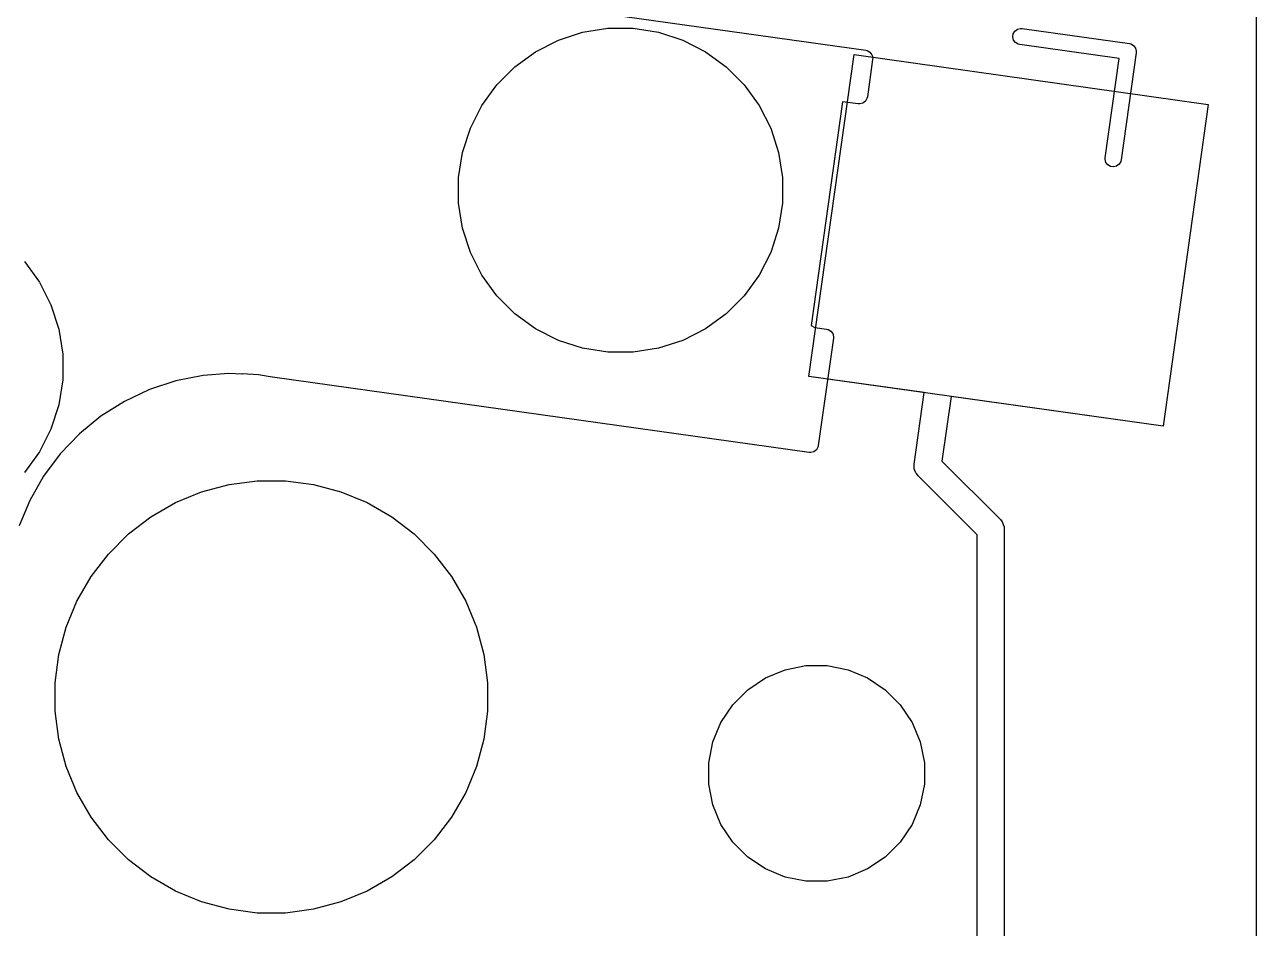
# Model space of a CAD drawing. Header units: millimetres. Extents: x 14 to 286, y -133 to -45.
# Drawn here: x 127.28 to 138.65, y -85.38 to -77.03 of the extents above; entities that cross this region are included whole.
import ezdxf

# ---------------------------------------------------------------- set-up
doc = ezdxf.new("R2010")
doc.units = ezdxf.units.MM
for name, color, linetype, true_color in [('B.Cu', 153, 'CONTINUOUS', 0x4d7fc4), ('B.Mask', 4, 'CONTINUOUS', 0x02ffee), ('B.Paste', 132, 'CONTINUOUS', 0x00c2c2), ('B.Silkscreen', 31, 'CONTINUOUS', 0xe8b2a7), ('F.Mask', 201, 'CONTINUOUS', 0xd864ff), ('F.Silkscreen', 41, 'CONTINUOUS', 0xf2eda1), ('User.Drawings', 9, 'CONTINUOUS', 0xc2c2c2)]:
    doc.layers.add(name, color=color, linetype=linetype, true_color=true_color)

msp = doc.modelspace()

# ---------------------------------------------------------------- linework, layer by layer
at = {"layer": 'B.Cu', "linetype": 'CONTINUOUS'}
for p, q in [((138.646, -87.078246), (138.646, -67.7323)), ((134.517413, -80.279008), (134.934932, -77.308204)), ((134.934932, -77.308204), (138.202817, -77.767476)), ((138.202817, -77.767476), (137.785298, -80.73828)), ((135.581953, -80.428619), (134.517413, -80.279008)), ((135.489016, -81.089903), (135.581953, -80.428619)), ((135.829521, -80.463413), (135.745257, -81.062981)), ((137.785298, -80.73828), (135.829521, -80.463413)), ((135.488001, -81.114386), (135.489016, -81.089903)), ((135.490202, -81.122897), (135.488001, -81.114386)), ((135.490202, -81.131687), (135.490202, -81.122897)), ((135.496252, -81.146292), (135.490202, -81.131687)), ((135.745257, -81.062981), (136.283788, -81.601512)), ((135.500212, -81.161605), (135.496252, -81.146292)), ((135.505504, -81.168627), (135.500212, -81.161605)), ((135.508867, -81.176746), (135.505504, -81.168627)), ((135.524412, -81.195688), (135.508867, -81.176746)), ((136.0704, -81.741676), (135.524412, -81.195688)), ((136.283788, -81.601512), (136.299334, -81.620454)), ((136.299334, -81.620454), (136.316671, -81.662311)), ((136.316671, -81.662311), (136.317998, -81.665514)), ((136.317998, -81.665514), (136.3204, -81.6899)), ((136.3204, -81.6899), (136.3204, -87.1708)), ((136.0704, -87.119023), (136.0704, -81.741676))]:
    msp.add_line(p, q, dxfattribs=at)
at = {"layer": 'B.Mask', "linetype": 'CONTINUOUS'}
for p, q in [((132.205655, -77.174619), (132.429512, -77.101883)), ((132.429512, -77.101883), (132.661991, -77.065062)), ((132.661991, -77.065062), (132.897369, -77.065062)), ((132.897369, -77.065062), (133.129848, -77.101883)), ((133.129848, -77.101883), (133.353705, -77.174619)), ((131.995932, -77.281478), (132.205655, -77.174619)), ((133.353705, -77.174619), (133.563428, -77.281478)), ((131.805508, -77.419829), (131.995932, -77.281478)), ((133.563428, -77.281478), (133.753852, -77.419829)), ((134.517413, -80.279008), (134.934932, -77.308204)), ((134.934932, -77.308204), (138.202817, -77.767476)), ((131.639071, -77.586266), (131.805508, -77.419829)), ((133.753852, -77.419829), (133.920289, -77.586266)), ((131.50072, -77.77669), (131.639071, -77.586266)), ((133.920289, -77.586266), (134.05864, -77.77669)), ((131.393861, -77.986413), (131.50072, -77.77669)), ((134.05864, -77.77669), (134.165499, -77.986413)), ((138.202817, -77.767476), (137.785298, -80.73828)), ((131.321125, -78.21027), (131.393861, -77.986413)), ((134.165499, -77.986413), (134.238235, -78.21027)), ((131.284304, -78.442749), (131.321125, -78.21027)), ((134.238235, -78.21027), (134.275056, -78.442749)), ((131.284304, -78.678127), (131.284304, -78.442749)), ((134.275056, -78.442749), (134.275056, -78.678127)), ((131.321125, -78.910606), (131.284304, -78.678127)), ((134.275056, -78.678127), (134.238235, -78.910606)), ((131.393861, -79.134463), (131.321125, -78.910606)), ((134.238235, -78.910606), (134.165499, -79.134463)), ((131.50072, -79.344186), (131.393861, -79.134463)), ((134.165499, -79.134463), (134.05864, -79.344186)), ((127.278587, -79.217798), (127.416938, -79.408222)), ((127.416938, -79.408222), (127.523797, -79.617945)), ((131.639071, -79.53461), (131.50072, -79.344186)), ((134.05864, -79.344186), (133.920289, -79.53461)), ((131.805508, -79.701047), (131.639071, -79.53461)), ((133.920289, -79.53461), (133.753852, -79.701047)), ((127.523797, -79.617945), (127.596533, -79.841802)), ((131.995932, -79.839398), (131.805508, -79.701047)), ((133.753852, -79.701047), (133.563428, -79.839398)), ((127.596533, -79.841802), (127.633354, -80.074281)), ((132.205655, -79.946257), (131.995932, -79.839398)), ((133.563428, -79.839398), (133.353705, -79.946257)), ((132.429512, -80.018993), (132.205655, -79.946257)), ((133.353705, -79.946257), (133.129848, -80.018993)), ((127.633354, -80.074281), (127.633354, -80.309659)), ((132.661991, -80.055814), (132.429512, -80.018993)), ((132.897369, -80.055814), (132.661991, -80.055814)), ((133.129848, -80.018993), (132.897369, -80.055814)), ((127.633354, -80.309659), (127.596533, -80.542138)), ((137.785298, -80.73828), (134.517413, -80.279008)), ((127.596533, -80.542138), (127.523797, -80.765995)), ((127.523797, -80.765995), (127.416938, -80.975718)), ((127.416938, -80.975718), (127.278587, -81.166142)), ((129.167219, -81.275929), (129.426594, -81.241782)), ((129.426594, -81.241782), (129.688206, -81.241782)), ((129.688206, -81.241782), (129.947581, -81.275929)), ((128.672823, -81.443755), (128.914521, -81.34364)), ((128.914521, -81.34364), (129.167219, -81.275929)), ((129.947581, -81.275929), (130.200279, -81.34364)), ((130.200279, -81.34364), (130.441977, -81.443755)), ((128.44626, -81.574561), (128.672823, -81.443755)), ((130.441977, -81.443755), (130.66854, -81.574561)), ((128.238708, -81.73382), (128.44626, -81.574561)), ((130.66854, -81.574561), (130.876092, -81.73382)), ((128.05372, -81.918808), (128.238708, -81.73382)), ((130.876092, -81.73382), (131.06108, -81.918808)), ((127.894461, -82.12636), (128.05372, -81.918808)), ((131.06108, -81.918808), (131.220339, -82.12636)), ((127.763655, -82.352923), (127.894461, -82.12636)), ((131.220339, -82.12636), (131.351145, -82.352923)), ((127.66354, -82.594621), (127.763655, -82.352923)), ((131.351145, -82.352923), (131.45126, -82.594621)), ((127.595829, -82.847319), (127.66354, -82.594621)), ((131.45126, -82.594621), (131.518971, -82.847319)), ((127.561682, -83.106694), (127.595829, -82.847319)), ((131.518971, -82.847319), (131.553118, -83.106694)), ((134.297677, -82.987559), (134.489945, -82.949314)), ((134.489945, -82.949314), (134.685979, -82.949314)), ((134.685979, -82.949314), (134.878247, -82.987559)), ((133.953569, -83.171489), (134.116565, -83.062578)), ((134.116565, -83.062578), (134.297677, -82.987559)), ((134.878247, -82.987559), (135.059359, -83.062578)), ((135.059359, -83.062578), (135.222355, -83.171489)), ((127.561682, -83.368306), (127.561682, -83.106694)), ((131.553118, -83.106694), (131.553118, -83.368306)), ((133.814952, -83.310106), (133.953569, -83.171489)), ((135.222355, -83.171489), (135.360972, -83.310106)), ((127.595829, -83.627681), (127.561682, -83.368306)), ((131.553118, -83.368306), (131.518971, -83.627681)), ((133.706041, -83.473102), (133.814952, -83.310106)), ((135.360972, -83.310106), (135.469883, -83.473102)), ((133.631022, -83.654214), (133.706041, -83.473102)), ((135.469883, -83.473102), (135.544902, -83.654214)), ((127.66354, -83.880379), (127.595829, -83.627681)), ((131.518971, -83.627681), (131.45126, -83.880379)), ((133.592777, -83.846482), (133.631022, -83.654214)), ((135.544902, -83.654214), (135.583147, -83.846482)), ((133.592777, -84.042516), (133.592777, -83.846482)), ((135.583147, -83.846482), (135.583147, -84.042516)), ((127.763655, -84.122077), (127.66354, -83.880379)), ((131.45126, -83.880379), (131.351145, -84.122077)), ((133.631022, -84.234784), (133.592777, -84.042516)), ((135.583147, -84.042516), (135.544902, -84.234784)), ((127.894461, -84.34864), (127.763655, -84.122077)), ((131.351145, -84.122077), (131.220339, -84.34864)), ((133.706041, -84.415896), (133.631022, -84.234784)), ((135.544902, -84.234784), (135.469883, -84.415896)), ((128.05372, -84.556192), (127.894461, -84.34864)), ((131.220339, -84.34864), (131.06108, -84.556192)), ((133.814952, -84.578892), (133.706041, -84.415896)), ((135.469883, -84.415896), (135.360972, -84.578892)), ((128.238708, -84.74118), (128.05372, -84.556192)), ((131.06108, -84.556192), (130.876092, -84.74118)), ((133.953569, -84.717509), (133.814952, -84.578892)), ((135.360972, -84.578892), (135.222355, -84.717509)), ((128.44626, -84.900439), (128.238708, -84.74118)), ((130.876092, -84.74118), (130.66854, -84.900439)), ((134.116565, -84.82642), (133.953569, -84.717509)), ((135.222355, -84.717509), (135.059359, -84.82642)), ((134.297677, -84.901439), (134.116565, -84.82642)), ((135.059359, -84.82642), (134.878247, -84.901439)), ((128.672823, -85.031245), (128.44626, -84.900439)), ((130.66854, -84.900439), (130.441977, -85.031245)), ((134.489945, -84.939684), (134.297677, -84.901439)), ((134.685979, -84.939684), (134.489945, -84.939684)), ((134.878247, -84.901439), (134.685979, -84.939684)), ((128.914521, -85.13136), (128.672823, -85.031245)), ((130.441977, -85.031245), (130.200279, -85.13136)), ((129.167219, -85.199071), (128.914521, -85.13136)), ((129.426594, -85.233218), (129.167219, -85.199071)), ((129.688206, -85.233218), (129.426594, -85.233218)), ((129.947581, -85.199071), (129.688206, -85.233218)), ((130.200279, -85.13136), (129.947581, -85.199071))]:
    msp.add_line(p, q, dxfattribs=at)
at = {"layer": 'B.Paste', "linetype": 'CONTINUOUS'}
for p, q in [((134.517413, -80.279008), (134.934932, -77.308204)), ((134.934932, -77.308204), (138.202817, -77.767476)), ((138.202817, -77.767476), (137.785298, -80.73828)), ((137.785298, -80.73828), (134.517413, -80.279008))]:
    msp.add_line(p, q, dxfattribs=at)
at = {"layer": 'B.Silkscreen', "linetype": 'CONTINUOUS'}
for p, q in [((126.723361, -76.098603), (135.041614, -77.267657)), ((135.041614, -77.267657), (135.055903, -77.27112)), ((135.055903, -77.27112), (135.081117, -77.285973)), ((135.105446, -77.352365), (135.056735, -77.698959)), ((135.081117, -77.285973), (135.098728, -77.309343)), ((135.098728, -77.309343), (135.100271, -77.31531)), ((135.100271, -77.31531), (135.106055, -77.337675)), ((135.106055, -77.337675), (135.105446, -77.352365)), ((135.053272, -77.713248), (135.038419, -77.738462)), ((135.056735, -77.698959), (135.053272, -77.713248)), ((134.828438, -77.74261), (134.538198, -79.807778)), ((134.972026, -77.762791), (134.828438, -77.74261)), ((134.986706, -77.763399), (134.972026, -77.762791)), ((134.986717, -77.763401), (134.986706, -77.763399)), ((135.015049, -77.756073), (134.986717, -77.763401)), ((135.038419, -77.738462), (135.015049, -77.756073)), ((134.538198, -79.807778), (134.570927, -79.827057)), ((134.570927, -79.827057), (134.679764, -79.842354)), ((134.679764, -79.842354), (134.694053, -79.845817)), ((134.694053, -79.845817), (134.719267, -79.86067)), ((134.719267, -79.86067), (134.736878, -79.88404)), ((134.736878, -79.88404), (134.744206, -79.912372)), ((134.743596, -79.927062), (134.604422, -80.91733)), ((134.744206, -79.912372), (134.743596, -79.927062)), ((128.676571, -80.320428), (128.433118, -80.400869)), ((128.928013, -80.270257), (128.676571, -80.320428)), ((129.164988, -80.252504), (128.928013, -80.270257)), ((129.284423, -80.257125), (129.164988, -80.252504)), ((129.288958, -80.256095), (129.284423, -80.257125)), ((129.439806, -80.263251), (129.288958, -80.256095)), ((129.566155, -80.284951), (129.439806, -80.263251)), ((129.566649, -80.284879), (129.566155, -80.284951)), ((129.568374, -80.285297), (129.566649, -80.284879)), ((134.519714, -80.981162), (129.568374, -80.285297)), ((128.433118, -80.400869), (128.201282, -80.510379)), ((128.201282, -80.510379), (127.984521, -80.647327)), ((127.984521, -80.647327), (127.786065, -80.80967)), ((127.786065, -80.80967), (127.608873, -80.994989)), ((127.608873, -80.994989), (127.455586, -81.200521)), ((134.534403, -80.981771), (134.519714, -80.981162)), ((134.534404, -80.981772), (134.534403, -80.981771)), ((134.534405, -80.981772), (134.534404, -80.981771)), ((134.534404, -80.981771), (134.534404, -80.981772)), ((134.562736, -80.974444), (134.534405, -80.981772)), ((134.586106, -80.956833), (134.562736, -80.974444)), ((134.600959, -80.931619), (134.586106, -80.956833)), ((134.604422, -80.91733), (134.600959, -80.931619)), ((127.455586, -81.200521), (127.32849, -81.423202)), ((127.32849, -81.423202), (127.229479, -81.659712))]:
    msp.add_line(p, q, dxfattribs=at)
at = {"layer": 'F.Mask', "linetype": 'CONTINUOUS'}
for p, q in [((132.205655, -77.174619), (132.429512, -77.101883)), ((132.429512, -77.101883), (132.661991, -77.065062)), ((132.661991, -77.065062), (132.897369, -77.065062)), ((132.897369, -77.065062), (133.129848, -77.101883)), ((133.129848, -77.101883), (133.353705, -77.174619)), ((131.995932, -77.281478), (132.205655, -77.174619)), ((133.353705, -77.174619), (133.563428, -77.281478)), ((131.805508, -77.419829), (131.995932, -77.281478)), ((133.563428, -77.281478), (133.753852, -77.419829)), ((131.639071, -77.586266), (131.805508, -77.419829)), ((133.753852, -77.419829), (133.920289, -77.586266)), ((131.50072, -77.77669), (131.639071, -77.586266)), ((133.920289, -77.586266), (134.05864, -77.77669)), ((131.393861, -77.986413), (131.50072, -77.77669)), ((134.05864, -77.77669), (134.165499, -77.986413)), ((131.321125, -78.21027), (131.393861, -77.986413)), ((134.165499, -77.986413), (134.238235, -78.21027)), ((131.284304, -78.442749), (131.321125, -78.21027)), ((134.238235, -78.21027), (134.275056, -78.442749)), ((131.284304, -78.678127), (131.284304, -78.442749)), ((134.275056, -78.442749), (134.275056, -78.678127)), ((131.321125, -78.910606), (131.284304, -78.678127)), ((134.275056, -78.678127), (134.238235, -78.910606)), ((131.393861, -79.134463), (131.321125, -78.910606)), ((134.238235, -78.910606), (134.165499, -79.134463)), ((131.50072, -79.344186), (131.393861, -79.134463)), ((134.165499, -79.134463), (134.05864, -79.344186)), ((127.278587, -79.217798), (127.416938, -79.408222)), ((127.416938, -79.408222), (127.523797, -79.617945)), ((131.639071, -79.53461), (131.50072, -79.344186)), ((134.05864, -79.344186), (133.920289, -79.53461)), ((131.805508, -79.701047), (131.639071, -79.53461)), ((133.920289, -79.53461), (133.753852, -79.701047)), ((127.523797, -79.617945), (127.596533, -79.841802)), ((131.995932, -79.839398), (131.805508, -79.701047)), ((133.753852, -79.701047), (133.563428, -79.839398)), ((127.596533, -79.841802), (127.633354, -80.074281)), ((132.205655, -79.946257), (131.995932, -79.839398)), ((133.563428, -79.839398), (133.353705, -79.946257)), ((132.429512, -80.018993), (132.205655, -79.946257)), ((133.353705, -79.946257), (133.129848, -80.018993)), ((127.633354, -80.074281), (127.633354, -80.309659)), ((132.661991, -80.055814), (132.429512, -80.018993)), ((132.897369, -80.055814), (132.661991, -80.055814)), ((133.129848, -80.018993), (132.897369, -80.055814)), ((127.633354, -80.309659), (127.596533, -80.542138)), ((127.596533, -80.542138), (127.523797, -80.765995)), ((127.523797, -80.765995), (127.416938, -80.975718)), ((127.416938, -80.975718), (127.278587, -81.166142)), ((129.167219, -81.275929), (129.426594, -81.241782)), ((129.426594, -81.241782), (129.688206, -81.241782)), ((129.688206, -81.241782), (129.947581, -81.275929)), ((128.672823, -81.443755), (128.914521, -81.34364)), ((128.914521, -81.34364), (129.167219, -81.275929)), ((129.947581, -81.275929), (130.200279, -81.34364)), ((130.200279, -81.34364), (130.441977, -81.443755)), ((128.44626, -81.574561), (128.672823, -81.443755)), ((130.441977, -81.443755), (130.66854, -81.574561)), ((128.238708, -81.73382), (128.44626, -81.574561)), ((130.66854, -81.574561), (130.876092, -81.73382)), ((128.05372, -81.918808), (128.238708, -81.73382)), ((130.876092, -81.73382), (131.06108, -81.918808)), ((127.894461, -82.12636), (128.05372, -81.918808)), ((131.06108, -81.918808), (131.220339, -82.12636)), ((127.763655, -82.352923), (127.894461, -82.12636)), ((131.220339, -82.12636), (131.351145, -82.352923)), ((127.66354, -82.594621), (127.763655, -82.352923)), ((131.351145, -82.352923), (131.45126, -82.594621)), ((127.595829, -82.847319), (127.66354, -82.594621)), ((131.45126, -82.594621), (131.518971, -82.847319)), ((127.561682, -83.106694), (127.595829, -82.847319)), ((131.518971, -82.847319), (131.553118, -83.106694)), ((134.297677, -82.987559), (134.489945, -82.949314)), ((134.489945, -82.949314), (134.685979, -82.949314)), ((134.685979, -82.949314), (134.878247, -82.987559)), ((133.953569, -83.171489), (134.116565, -83.062578)), ((134.116565, -83.062578), (134.297677, -82.987559)), ((134.878247, -82.987559), (135.059359, -83.062578)), ((135.059359, -83.062578), (135.222355, -83.171489)), ((127.561682, -83.368306), (127.561682, -83.106694)), ((131.553118, -83.106694), (131.553118, -83.368306)), ((133.814952, -83.310106), (133.953569, -83.171489)), ((135.222355, -83.171489), (135.360972, -83.310106)), ((127.595829, -83.627681), (127.561682, -83.368306)), ((131.553118, -83.368306), (131.518971, -83.627681)), ((133.706041, -83.473102), (133.814952, -83.310106)), ((135.360972, -83.310106), (135.469883, -83.473102)), ((133.631022, -83.654214), (133.706041, -83.473102)), ((135.469883, -83.473102), (135.544902, -83.654214)), ((127.66354, -83.880379), (127.595829, -83.627681)), ((131.518971, -83.627681), (131.45126, -83.880379)), ((133.592777, -83.846482), (133.631022, -83.654214)), ((135.544902, -83.654214), (135.583147, -83.846482)), ((133.592777, -84.042516), (133.592777, -83.846482)), ((135.583147, -83.846482), (135.583147, -84.042516)), ((127.763655, -84.122077), (127.66354, -83.880379)), ((131.45126, -83.880379), (131.351145, -84.122077)), ((133.631022, -84.234784), (133.592777, -84.042516)), ((135.583147, -84.042516), (135.544902, -84.234784)), ((127.894461, -84.34864), (127.763655, -84.122077)), ((131.351145, -84.122077), (131.220339, -84.34864)), ((133.706041, -84.415896), (133.631022, -84.234784)), ((135.544902, -84.234784), (135.469883, -84.415896)), ((128.05372, -84.556192), (127.894461, -84.34864)), ((131.220339, -84.34864), (131.06108, -84.556192)), ((133.814952, -84.578892), (133.706041, -84.415896)), ((135.469883, -84.415896), (135.360972, -84.578892)), ((128.238708, -84.74118), (128.05372, -84.556192)), ((131.06108, -84.556192), (130.876092, -84.74118)), ((133.953569, -84.717509), (133.814952, -84.578892)), ((135.360972, -84.578892), (135.222355, -84.717509)), ((128.44626, -84.900439), (128.238708, -84.74118)), ((130.876092, -84.74118), (130.66854, -84.900439)), ((134.116565, -84.82642), (133.953569, -84.717509)), ((135.222355, -84.717509), (135.059359, -84.82642)), ((134.297677, -84.901439), (134.116565, -84.82642)), ((135.059359, -84.82642), (134.878247, -84.901439)), ((128.672823, -85.031245), (128.44626, -84.900439)), ((130.66854, -84.900439), (130.441977, -85.031245)), ((134.489945, -84.939684), (134.297677, -84.901439)), ((134.685979, -84.939684), (134.489945, -84.939684)), ((134.878247, -84.901439), (134.685979, -84.939684)), ((128.914521, -85.13136), (128.672823, -85.031245)), ((130.441977, -85.031245), (130.200279, -85.13136)), ((129.167219, -85.199071), (128.914521, -85.13136)), ((129.426594, -85.233218), (129.167219, -85.199071)), ((129.688206, -85.233218), (129.426594, -85.233218)), ((129.947581, -85.199071), (129.688206, -85.233218)), ((130.200279, -85.13136), (129.947581, -85.199071))]:
    msp.add_line(p, q, dxfattribs=at)
at = {"layer": 'F.Silkscreen', "linetype": 'CONTINUOUS'}
for p, q in [((129.167219, -81.275929), (129.426594, -81.241782)), ((129.426594, -81.241782), (129.688206, -81.241782)), ((129.688206, -81.241782), (129.947581, -81.275929)), ((128.672823, -81.443755), (128.914521, -81.34364)), ((128.914521, -81.34364), (129.167219, -81.275929)), ((129.947581, -81.275929), (130.200279, -81.34364)), ((130.200279, -81.34364), (130.441977, -81.443755)), ((128.44626, -81.574561), (128.672823, -81.443755)), ((130.441977, -81.443755), (130.66854, -81.574561)), ((128.238708, -81.73382), (128.44626, -81.574561)), ((130.66854, -81.574561), (130.876092, -81.73382)), ((128.05372, -81.918808), (128.238708, -81.73382)), ((130.876092, -81.73382), (131.06108, -81.918808)), ((127.894461, -82.12636), (128.05372, -81.918808)), ((131.06108, -81.918808), (131.220339, -82.12636)), ((127.763655, -82.352923), (127.894461, -82.12636)), ((131.220339, -82.12636), (131.351145, -82.352923)), ((127.66354, -82.594621), (127.763655, -82.352923)), ((131.351145, -82.352923), (131.45126, -82.594621)), ((127.595829, -82.847319), (127.66354, -82.594621)), ((131.45126, -82.594621), (131.518971, -82.847319)), ((127.561682, -83.106694), (127.595829, -82.847319)), ((131.518971, -82.847319), (131.553118, -83.106694)), ((134.297677, -82.987559), (134.489945, -82.949314)), ((134.489945, -82.949314), (134.685979, -82.949314)), ((134.685979, -82.949314), (134.878247, -82.987559)), ((133.953569, -83.171489), (134.116565, -83.062578)), ((134.116565, -83.062578), (134.297677, -82.987559)), ((134.878247, -82.987559), (135.059359, -83.062578)), ((135.059359, -83.062578), (135.222355, -83.171489)), ((127.561682, -83.368306), (127.561682, -83.106694)), ((131.553118, -83.106694), (131.553118, -83.368306)), ((133.814952, -83.310106), (133.953569, -83.171489)), ((135.222355, -83.171489), (135.360972, -83.310106)), ((127.595829, -83.627681), (127.561682, -83.368306)), ((131.553118, -83.368306), (131.518971, -83.627681)), ((133.706041, -83.473102), (133.814952, -83.310106)), ((135.360972, -83.310106), (135.469883, -83.473102)), ((133.631022, -83.654214), (133.706041, -83.473102)), ((135.469883, -83.473102), (135.544902, -83.654214)), ((127.66354, -83.880379), (127.595829, -83.627681)), ((131.518971, -83.627681), (131.45126, -83.880379)), ((133.592777, -83.846482), (133.631022, -83.654214)), ((135.544902, -83.654214), (135.583147, -83.846482)), ((133.592777, -84.042516), (133.592777, -83.846482)), ((135.583147, -83.846482), (135.583147, -84.042516)), ((127.763655, -84.122077), (127.66354, -83.880379)), ((131.45126, -83.880379), (131.351145, -84.122077)), ((133.631022, -84.234784), (133.592777, -84.042516)), ((135.583147, -84.042516), (135.544902, -84.234784)), ((127.894461, -84.34864), (127.763655, -84.122077)), ((131.351145, -84.122077), (131.220339, -84.34864)), ((133.706041, -84.415896), (133.631022, -84.234784)), ((135.544902, -84.234784), (135.469883, -84.415896)), ((128.05372, -84.556192), (127.894461, -84.34864)), ((131.220339, -84.34864), (131.06108, -84.556192)), ((133.814952, -84.578892), (133.706041, -84.415896)), ((135.469883, -84.415896), (135.360972, -84.578892)), ((128.238708, -84.74118), (128.05372, -84.556192)), ((131.06108, -84.556192), (130.876092, -84.74118)), ((133.953569, -84.717509), (133.814952, -84.578892)), ((135.360972, -84.578892), (135.222355, -84.717509)), ((128.44626, -84.900439), (128.238708, -84.74118)), ((130.876092, -84.74118), (130.66854, -84.900439)), ((134.116565, -84.82642), (133.953569, -84.717509)), ((135.222355, -84.717509), (135.059359, -84.82642)), ((134.297677, -84.901439), (134.116565, -84.82642)), ((135.059359, -84.82642), (134.878247, -84.901439)), ((128.672823, -85.031245), (128.44626, -84.900439)), ((130.66854, -84.900439), (130.441977, -85.031245)), ((134.489945, -84.939684), (134.297677, -84.901439)), ((134.685979, -84.939684), (134.489945, -84.939684)), ((134.878247, -84.901439), (134.685979, -84.939684)), ((128.914521, -85.13136), (128.672823, -85.031245)), ((130.441977, -85.031245), (130.200279, -85.13136)), ((129.167219, -85.199071), (128.914521, -85.13136)), ((129.426594, -85.233218), (129.167219, -85.199071)), ((129.688206, -85.233218), (129.426594, -85.233218)), ((129.947581, -85.199071), (129.688206, -85.233218)), ((130.200279, -85.13136), (129.947581, -85.199071))]:
    msp.add_line(p, q, dxfattribs=at)
at = {"layer": 'User.Drawings', "linetype": 'CONTINUOUS'}
for p, q in [((136.39834, -77.144914), (136.402413, -77.115935)), ((136.405668, -77.173246), (136.39834, -77.144914)), ((136.402413, -77.115935), (136.417266, -77.090721)), ((136.417266, -77.090721), (136.440636, -77.07311)), ((136.440636, -77.07311), (136.468968, -77.065782)), ((136.468968, -77.065782), (136.483658, -77.066392)), ((136.483658, -77.066392), (137.473926, -77.205565)), ((136.423279, -77.196616), (136.405668, -77.173246)), ((136.448493, -77.211469), (136.423279, -77.196616)), ((136.462782, -77.214932), (136.448493, -77.211469)), ((137.37878, -77.343667), (136.462782, -77.214932)), ((137.473926, -77.205565), (137.488215, -77.209028)), ((137.488215, -77.209028), (137.513429, -77.223881)), ((137.513429, -77.223881), (137.53104, -77.247251)), ((137.53104, -77.247251), (137.538368, -77.275583)), ((137.538368, -77.275583), (137.537758, -77.290273)), ((137.250045, -78.259665), (137.37878, -77.343667)), ((137.537758, -77.290273), (137.398585, -78.280541)), ((137.249435, -78.274355), (137.250045, -78.259665)), ((137.256763, -78.302687), (137.249435, -78.274355)), ((137.274374, -78.326057), (137.256763, -78.302687)), ((137.395122, -78.29483), (137.380269, -78.320044)), ((137.398585, -78.280541), (137.395122, -78.29483)), ((137.299588, -78.34091), (137.274374, -78.326057)), ((137.328567, -78.344983), (137.299588, -78.34091)), ((137.356899, -78.337655), (137.328567, -78.344983)), ((137.380269, -78.320044), (137.356899, -78.337655))]:
    msp.add_line(p, q, dxfattribs=at)

doc.saveas('drawing.dxf')
